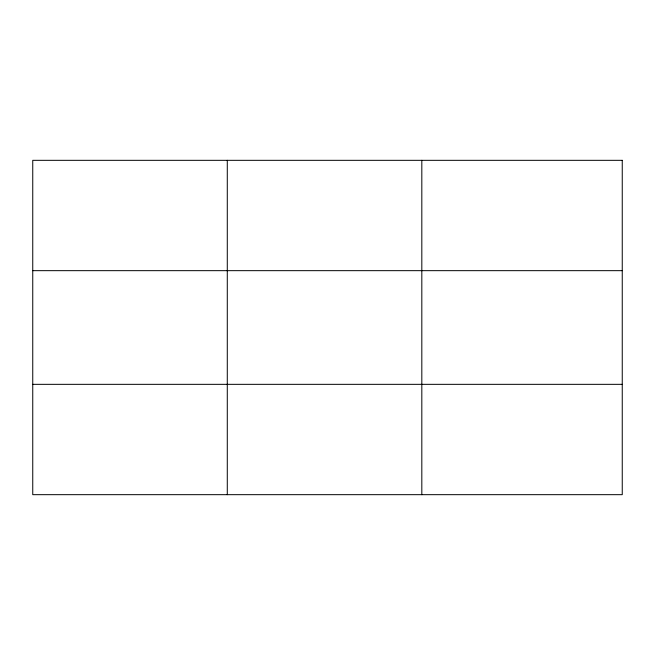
<?xml version="1.0" encoding="UTF-8"?>
<svg xmlns="http://www.w3.org/2000/svg" width="655" height="655" viewBox="0 0 655 655"><rect width="100%" height="100%" fill="white"/><g stroke="black" fill="none" stroke-linecap="round" stroke-linejoin="round"><path stroke-width="0.98" d="M227.285 160.328L227.285 494.672M421.82 160.328L421.82 494.672M32.75 270.662L622.25 270.662M32.75 384.338L622.25 384.338M622.25 160.328L622.25 494.672L32.75 494.672L32.75 160.328L622.25 160.328"/></g></svg>
